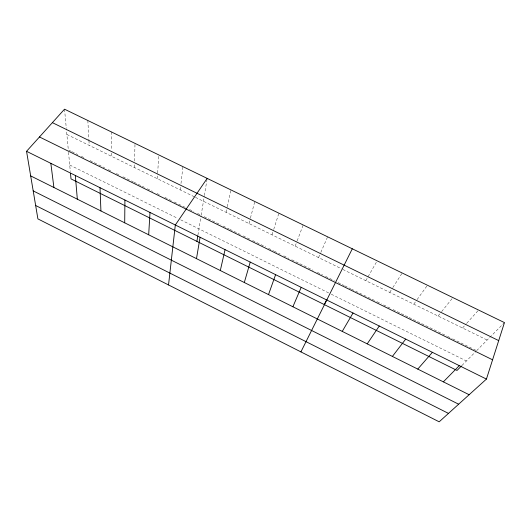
<?xml version="1.0" encoding="UTF-8"?>
<svg xmlns="http://www.w3.org/2000/svg" width="531" height="531" viewBox="0 0 531 531"><rect width="100%" height="100%" fill="white"/><g stroke="black" fill="none" stroke-linecap="round" stroke-linejoin="round"><path stroke-width="0.4" stroke-dasharray="2.65 1.99" d="M134.389 167.484L134.476 164.271M134.555 161.059L135.013 143.383M157.236 178.662L157.574 173.756M157.634 172.94L158.882 154.959M180.255 189.919L180.626 186.706M180.991 183.494L182.936 166.628M197.924 235.114L201.037 216.037M201.169 215.234L204.249 196.364M204.382 195.547L207.044 179.206M226.126 212.36L227.149 207.541M227.321 206.745L230.899 189.899M248.979 223.531L250.227 218.812M250.433 218.022L254.8 201.495M271.998 234.795L273.472 230.162M273.717 229.392L278.888 213.177M295.19 246.138L296.895 241.598M297.181 240.842L303.168 224.952M318.554 257.568L320.498 253.121M320.824 252.384L327.634 236.826M365.813 280.687L377.149 260.847M389.714 292.375L392.396 288.227M392.84 287.53L402.206 273M413.802 304.157L416.623 300.247M417.094 299.59L427.462 285.253M438.068 316.025L441.142 312.215M441.653 311.578L452.916 297.599M462.521 327.985L466.271 323.804M466.802 323.206L478.584 310.051M461.99 365.441L476.068 351.237M476.639 350.659L504.45 322.602M66.873 134.456L194.751 197.008M195.474 197.366L341.36 268.719M342.834 269.443L487.166 340.039M71.214 151.348L68.313 149.928L66.342 128.754M71.937 151.707L77.732 154.554M81.356 156.34L84.98 158.119M90.051 160.614L98.082 164.557M98.812 164.922L104.653 167.789M108.304 169.581L111.955 171.38M116.362 173.544L120.039 175.356M122.98 176.803L133.274 181.861M134.011 182.226L144.379 187.324M147.346 188.777L152.53 191.326M156.957 193.503L160.568 195.275M164.895 197.406L171.394 200.599M174.287 202.019L177.892 203.798M178.615 204.15L185.89 207.727M189.527 209.513L193.895 211.663M197.532 213.449L200.439 214.882M204.103 216.681L221.009 224.991M223.212 226.073L229.133 228.987M229.877 229.352L240.238 234.443M243.198 235.903L249.749 239.123M252.637 240.536L265.619 246.922M268.513 248.349L273.604 250.844M274.328 251.203L280.142 254.064M283.773 255.849L288.864 258.351M291.784 259.785L299.099 263.383M299.836 263.741L313.011 270.219M317.438 272.396L322.596 274.932M325.549 276.385L334.397 280.733M338.101 282.558L344.042 285.479M344.785 285.844L350.732 288.764M351.476 289.13L358.903 292.78M359.626 293.139L376.3 301.336M377.03 301.694L381.377 303.832M383.561 304.907L390.132 308.139M393.059 309.573L404.741 315.314M405.472 315.673L408.419 317.12M409.149 317.485L446.81 335.997M447.553 336.362L452 338.546M452.737 338.911L475.915 350.307M69.714 165.015L177.022 218.022M180.673 219.827L329.081 293.139M331.258 294.22L466.41 360.987M64.523 109.187L66.269 127.938M68.532 152.304L70.324 171.546M87.834 120.497L88.903 139.766M88.949 140.569L89.215 145.388M111.331 131.894L111.616 149.861M111.663 153.127L111.716 156.393"/><path stroke-width="0.8" d="M124.705 222.828L124.911 200.028M148.68 234.788L150.007 212.46M168.533 284.948L175.316 224.998L207.183 178.389M196.901 241.373L197.797 235.897M196.483 258.65L200.087 237.264M220.305 270.538L225.058 249.63M244.313 282.519L250.227 262.102M486.429 379.088L504.45 322.602L64.523 109.187L26.55 151.308L37.9 218.891L439.183 421.813L486.429 379.088L26.55 151.308M268.507 294.592L275.609 274.666M292.893 306.765L301.203 287.344M352.299 248.787L300.918 351.894M324.255 304.568L326.85 299.404M342.249 331.397L353.022 313.011M367.226 343.862L379.26 326.007M392.396 356.427L405.711 339.11M417.771 369.091L432.393 352.325M443.352 381.855L459.295 365.647M461.439 365.998L457.025 370.452L71.008 178.901L70.477 173.179M52.383 122.648L498.702 340.61M39.48 136.965L492.582 359.806M30.679 175.9L469.138 394.725M33.201 190.894L458.651 404.21M35.65 205.49L448.483 413.403M50.837 163.342L53.91 187.496M75.329 175.469L77.327 199.178M100.014 187.695L100.923 210.953"/></g></svg>
